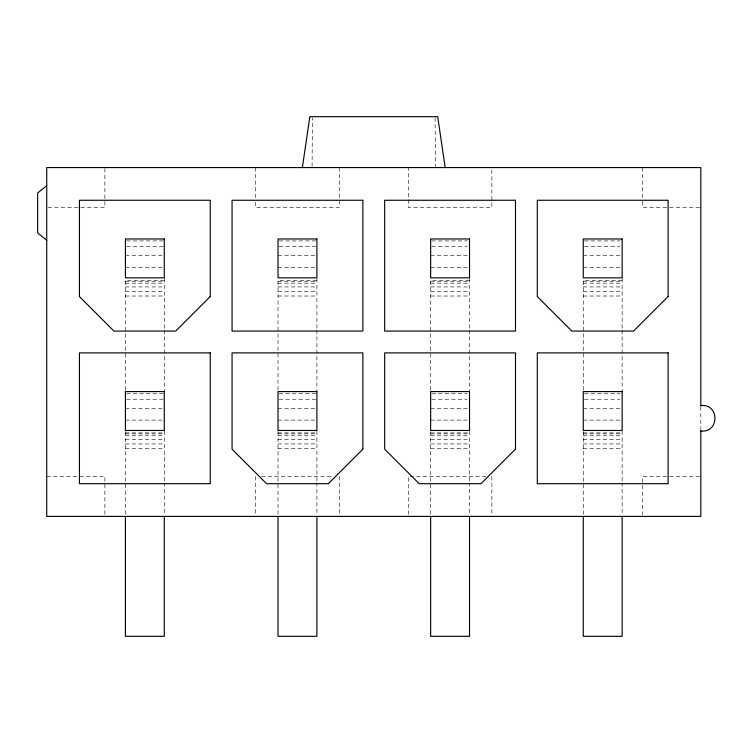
<?xml version="1.0" encoding="UTF-8"?>
<svg xmlns="http://www.w3.org/2000/svg" width="753" height="753" viewBox="0 0 753 753"><rect width="100%" height="100%" fill="white"/><g stroke="black" fill="none" stroke-linecap="round" stroke-linejoin="round"><path stroke-width="0.56" stroke-dasharray="3.77 2.82" d="M312.071 166.404L312.448 117.845M47.9 207.527L104.874 207.527L104.874 167.561M699.65 207.527L642.676 207.527L642.676 199.3M126.551 240.904L163.147 240.904M279.165 240.904L315.761 240.904M431.789 240.904L467.236 240.904M584.403 240.904L619.86 240.904M126.551 246.608L163.147 246.608M279.165 246.608L315.761 246.608M431.789 246.608L467.236 246.608M584.403 246.608L619.86 246.608M125.403 255.672L163.147 255.672M278.026 255.672L315.761 255.672M430.641 255.672L467.236 255.672M583.264 255.672L619.86 255.672M125.403 267.484L163.147 267.484M278.026 267.484L315.761 267.484M430.641 267.484L467.236 267.484M583.264 267.484L619.86 267.484M164.286 280.276L125.403 280.276L125.403 391.061M316.909 280.276L278.026 280.276L278.026 391.061M469.524 280.276L430.641 280.276L430.641 391.061M622.147 280.276L583.264 280.276L583.264 391.061M125.403 281.245L164.286 281.245M278.026 281.245L316.909 281.245M430.641 281.245L469.524 281.245M583.264 281.245L622.147 281.245M125.403 283.166L164.286 283.166M278.026 283.166L316.909 283.166M430.641 283.166L469.524 283.166M583.264 283.166L622.147 283.166M125.403 286.931L164.286 286.931M278.026 286.931L316.909 286.931M430.641 286.931L469.524 286.931M583.264 286.931L622.147 286.931M125.403 291.307L164.286 291.307M278.026 291.307L316.909 291.307M430.641 291.307L469.524 291.307M583.264 291.307L622.147 291.307M125.403 296.014L164.286 296.014M278.026 296.014L316.909 296.014M430.641 296.014L469.524 296.014M583.264 296.014L622.147 296.014M126.551 393.527L163.147 393.527M279.165 393.527L315.761 393.527M431.789 393.527L467.236 393.527M584.403 393.527L619.86 393.527M126.551 399.222L163.147 399.222M279.165 399.222L315.761 399.222M431.789 399.222L467.236 399.222M584.403 399.222L619.86 399.222M125.403 408.286L163.147 408.286M278.026 408.286L315.761 408.286M430.641 408.286L467.236 408.286M583.264 408.286L619.86 408.286M125.403 420.108L163.147 420.108M278.026 420.108L315.761 420.108M430.641 420.108L467.236 420.108M583.264 420.108L619.86 420.108M125.403 432.9L164.286 432.9M278.026 432.9L316.909 432.9M430.641 432.9L469.524 432.9M583.264 432.9L622.147 432.9M125.403 433.869L164.286 433.869M278.026 433.869L316.909 433.869M430.641 433.869L469.524 433.869M583.264 433.869L622.147 433.869M125.403 435.78L164.286 435.78M278.026 435.78L316.909 435.78M430.641 435.78L469.524 435.78M583.264 435.78L622.147 435.78M125.403 439.545L164.286 439.545M278.026 439.545L316.909 439.545M430.641 439.545L469.524 439.545M583.264 439.545L622.147 439.545M125.403 443.931L164.286 443.931M278.026 443.931L316.909 443.931M430.641 443.931L469.524 443.931M583.264 443.931L622.147 443.931M125.403 448.628L164.286 448.628M278.026 448.628L316.909 448.628M430.641 448.628L469.524 448.628M583.264 448.628L622.147 448.628M46.733 476.433L104.874 476.433L104.874 515.221M261.479 476.433L333.447 476.433M486.071 476.433L408.295 476.433L408.295 515.221M699.65 476.433L642.676 476.433L642.676 515.221M435.102 117.845L435.469 166.404M700.817 406.724L700.817 429.464M642.676 167.561L642.676 198.124M622.147 278.459L622.147 328.873M622.147 330.04L622.147 391.061M622.147 431.083L622.147 481.478M622.147 482.588L622.147 515.447M583.264 431.573L583.264 515.447M491.869 169.905L491.869 207.527L408.295 207.527L408.295 167.561M491.869 476.433L491.869 516.398M469.524 278.459L469.524 328.873M469.524 330.04L469.524 391.061M469.524 431.083L469.524 481.478M469.524 482.588L469.524 515.447M430.641 431.573L430.641 515.447M339.255 167.561L339.255 207.527L255.681 207.527L255.681 199.3M339.255 476.433L339.255 516.398M316.909 278.459L316.909 328.873M316.909 330.04L316.909 391.061M316.909 431.083L316.909 481.478M316.909 482.588L316.909 515.447M278.026 431.573L278.026 515.447M255.681 167.561L255.681 198.124M255.681 476.433L255.681 515.221M164.286 278.459L164.286 328.873M164.286 330.04L164.286 391.061M164.286 431.083L164.286 481.478M164.286 482.588L164.286 515.447M125.403 431.573L125.403 515.447"/><path stroke-width="1.13" d="M302.367 167.561L309.841 116.687L437.709 116.687L445.183 167.561M46.733 185.727L37.65 192.994L37.65 232.969L46.733 240.235M700.817 405.566C719.633 403.448 719.633 433.126 700.817 431.008M700.817 405.971L700.817 167.561L46.733 167.561L46.733 516.398L700.817 516.398L700.817 430.631M622.147 516.624L622.147 636.313L583.264 636.313L583.264 516.624M469.524 516.624L469.524 636.313L430.641 636.313L430.641 516.624M316.909 516.624L316.909 636.313L278.026 636.313L278.026 516.624M164.286 516.624L164.286 636.313L125.403 636.313L125.403 516.624M210.256 296.56L175.731 331.075L113.957 331.075L79.442 296.56L79.442 200.26L210.256 200.26L210.256 296.56M362.871 449.174L328.355 483.699L266.581 483.699L232.056 449.174L232.056 352.884L362.871 352.884L362.871 449.174M515.494 449.174L480.969 483.699L419.195 483.699L384.679 449.174L384.679 352.884L515.494 352.884L515.494 449.174M668.109 296.56L633.593 331.075L571.819 331.075L537.294 296.56L537.294 200.26L668.109 200.26L668.109 296.56M362.871 200.26L232.056 200.26L232.056 331.075L362.871 331.075L362.871 200.26M515.494 200.26L384.679 200.26L384.679 331.075L515.494 331.075L515.494 200.26M164.286 238.965L125.403 238.965L125.403 277.838L164.286 277.838L164.286 238.965M316.909 238.965L278.026 238.965L278.026 277.838L316.909 277.838L316.909 238.965M469.524 238.965L430.641 238.965L430.641 277.838L469.524 277.838L469.524 238.965M622.147 238.965L583.264 238.965L583.264 277.838L622.147 277.838L622.147 238.965M210.256 352.884L79.442 352.884L79.442 483.699L210.256 483.699L210.256 352.884M668.109 352.884L537.294 352.884L537.294 483.699L668.109 483.699L668.109 352.884M164.286 391.579L125.403 391.579L125.403 430.462L164.286 430.462L164.286 391.579M316.909 391.579L278.026 391.579L278.026 430.462L316.909 430.462L316.909 391.579M469.524 391.579L430.641 391.579L430.641 430.462L469.524 430.462L469.524 391.579M622.147 391.579L583.264 391.579L583.264 430.462L622.147 430.462L622.147 391.579"/></g></svg>
